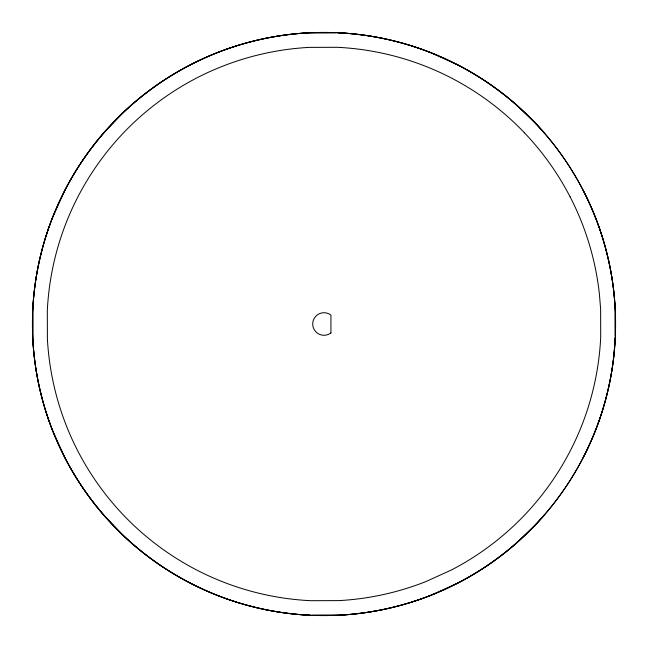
<?xml version="1.0" encoding="UTF-8"?>
<svg xmlns="http://www.w3.org/2000/svg" width="648" height="648" viewBox="0 0 648 648"><rect width="100%" height="100%" fill="white"/><g stroke="black" fill="none" stroke-linecap="round" stroke-linejoin="round"><path stroke-width="0.97" d="M615.227 337.697L613.915 355.25A292.621 292.621 0 0 1 595.245 431.025A289.713 289.713 0 0 1 583.038 457.885M615.284 335.737L615.268 310.141A292.256 292.256 0 0 0 599.586 228.72A289.583 289.583 0 0 0 589.299 202.978A292.726 292.726 0 0 0 534.884 122.618L514.812 103.502A292.685 292.685 0 0 0 457.504 64.776A290.15 290.15 0 0 0 419.288 48.422A292.523 292.523 0 0 0 337.859 32.732L310.149 32.732A292.523 292.523 0 0 0 228.728 48.422A290.021 290.021 0 0 0 190.512 64.776A292.726 292.726 0 0 0 133.204 103.51A289.867 289.867 0 0 0 103.802 132.872A292.54 292.54 0 0 0 64.97 190.115L52.772 216.975A293.155 293.155 0 0 0 32.837 308.351L32.74 337.851A292.54 292.54 0 0 0 48.43 419.28A290.142 290.142 0 0 0 64.784 457.496A292.734 292.734 0 0 0 103.518 514.804L122.626 534.884A292.483 292.483 0 0 0 190.123 583.038A289.211 289.211 0 0 0 216.983 595.237A293.196 293.196 0 0 0 308.359 615.171L310.319 615.227M335.745 32.724L308.359 32.829A293.196 293.196 0 0 0 216.983 52.772A289.211 289.211 0 0 0 190.123 64.962A292.483 292.483 0 0 0 122.626 113.117L103.51 133.188A292.734 292.734 0 0 0 64.784 190.504A290.142 290.142 0 0 0 48.43 228.72A292.54 292.54 0 0 0 32.74 310.149L32.837 339.649A293.155 293.155 0 0 0 52.78 431.017L64.97 457.885A292.54 292.54 0 0 0 103.802 515.12A289.867 289.867 0 0 0 133.204 544.49A292.726 292.726 0 0 0 190.52 583.224A290.021 290.021 0 0 0 228.728 599.578A292.523 292.523 0 0 0 310.149 615.268L337.867 615.268A292.523 292.523 0 0 0 419.288 599.57A290.15 290.15 0 0 0 457.504 583.224A292.685 292.685 0 0 0 514.812 544.49L534.892 525.382A292.734 292.734 0 0 0 589.291 445.022A289.583 289.583 0 0 0 599.594 419.28A292.256 292.256 0 0 0 615.26 337.859L615.179 308.351L613.915 292.75A292.621 292.621 0 0 0 595.245 216.975A289.713 289.713 0 0 0 583.038 190.115M337.705 32.773L339.657 32.829A293.155 293.155 0 0 1 431.033 52.763L457.893 64.962A292.531 292.531 0 0 1 515.128 103.793A290.012 290.012 0 0 1 544.498 133.196M312.271 615.276L339.657 615.171A293.155 293.155 0 0 0 431.033 595.237L457.893 583.038A292.531 292.531 0 0 0 515.128 544.207A290.012 290.012 0 0 0 544.498 514.804M615.454 315.082A291.584 291.584 0 0 1 615.454 332.918M615.308 336.887A291.584 291.584 0 0 1 315.09 615.446M311.121 615.3A291.584 291.584 0 0 1 32.627 334.903M32.53 331.93A291.584 291.584 0 0 1 32.53 316.07M32.708 311.113A291.584 291.584 0 0 1 332.926 32.554M336.895 32.7A291.584 291.584 0 0 1 615.308 311.113M524.345 132.686A274.914 274.914 0 0 0 505.278 114.534A278.049 278.049 0 0 0 450.822 77.736A275.643 275.643 0 0 0 414.526 62.2A277.903 277.903 0 0 0 337.171 47.296L309.145 47.385A278.535 278.535 0 0 0 222.337 66.331A274.752 274.752 0 0 0 196.814 77.914A277.862 277.862 0 0 0 142.439 114.801A275.238 275.238 0 0 0 114.534 142.73A278.097 278.097 0 0 0 77.744 197.178A275.635 275.635 0 0 0 62.208 233.483A277.911 277.911 0 0 0 47.304 310.838L47.393 338.864A278.494 278.494 0 0 0 66.339 425.671A274.687 274.687 0 0 0 77.922 451.194A277.911 277.911 0 0 0 114.809 505.57A275.368 275.368 0 0 0 142.746 533.466A278.089 278.089 0 0 0 197.195 570.264A275.513 275.513 0 0 0 233.491 585.8A277.903 277.903 0 0 0 310.846 600.704L338.872 600.615A278.502 278.502 0 0 0 425.679 581.669L451.202 570.086A277.903 277.903 0 0 0 505.578 533.199A275.505 275.505 0 0 0 533.474 505.262A278.097 278.097 0 0 0 570.272 450.814A275.343 275.343 0 0 0 585.816 414.518A277.644 277.644 0 0 0 600.704 337.163L600.623 309.137L599.424 294.314A277.992 277.992 0 0 0 581.685 222.329A275.23 275.23 0 0 0 570.086 196.806M524.345 132.686A278.089 278.089 0 0 1 570.086 196.814M330.934 332.983L330.091 333.518A11.3 11.3 0 0 1 315.463 331.395A11.3 11.3 0 0 1 315.463 316.605A11.3 11.3 0 0 1 330.091 314.483L330.934 315.017L330.934 332.983"/></g></svg>
